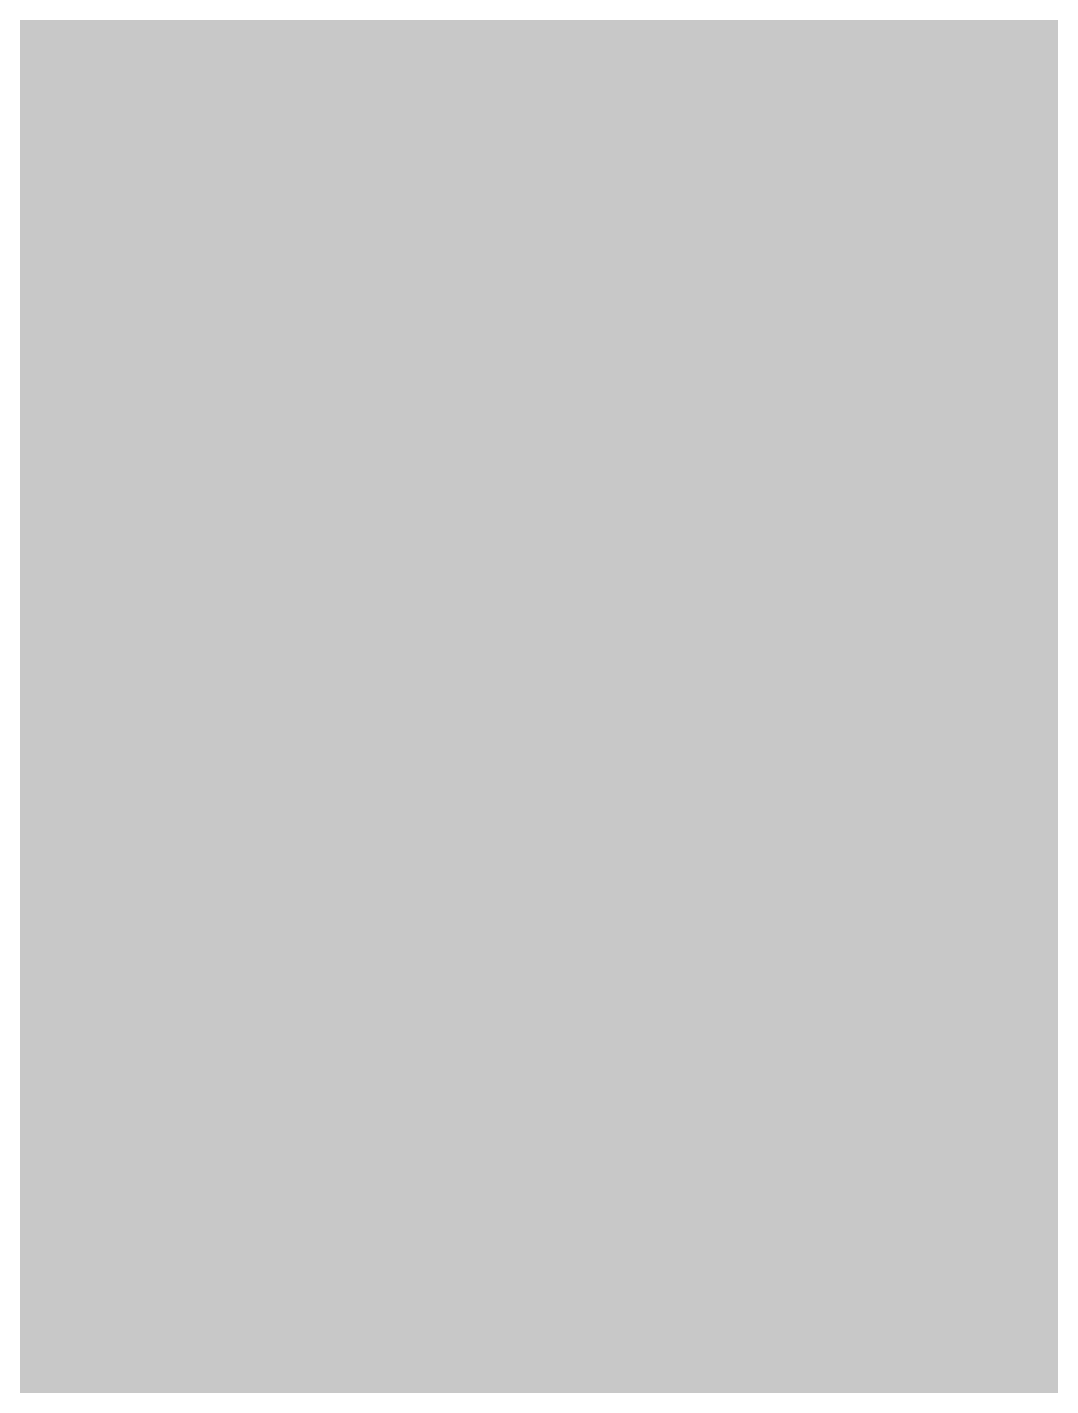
# Model space of a CAD drawing. Header units: inches. Extents: x -0.16 to 1.73, y -0.16 to 1.34.
# Drawn here: x 0.629221 to 0.63085, y 0.136793 to 0.138955 of the extents above; entities that cross this region are included whole.
import ezdxf

# ---------------------------------------------------------------- set-up
doc = ezdxf.new("R2010")
doc.units = ezdxf.units.IN
doc.header["$MEASUREMENT"] = 0
for name, color, linetype in [('Bottom Solder', 6, 'Continuous'), ('Top Layer', 1, 'Continuous'), ('Top Solder', 216, 'Continuous')]:
    doc.layers.add(name, color=color, linetype=linetype)

msp = doc.modelspace()

# ---------------------------------------------------------------- hatches: boundary and pattern name
at = {"layer": 'Bottom Solder'}
h = msp.add_hatch(color=6, dxfattribs=at)
edge = h.paths.add_edge_path()
edge.add_arc((0.6198733, 0.151536), 0.016, 0, 360)
at = {"layer": 'Top Solder'}
h = msp.add_hatch(color=216, dxfattribs=at)
edge = h.paths.add_edge_path()
edge.add_arc((0.6198733, 0.151536), 0.016, 0, 360)

# ---------------------------------------------------------------- linework, layer by layer
at = {"layer": 'Top Layer'}
for points in [[(0.6198733, 0.151536, 0.0314961, 0.0314961, 0), (0.6198733, 0.178097, 0.0314961, 0.0314961, 0)], [(0.6198733, 0.1370807, 0.0314961, 0.0314961, 0), (0.6198733, 0.1507637, 0.0314961, 0.0314961, 0)], [(0.6198733, 0.1507637, 0.025, 0.025, 0), (0.6198733, 0.151536, 0.025, 0.025, 0)], [(0.6198733, 0.1370807, 0.0314961, 0.0314961, 0), (0.633829, 0.123125, 0.0314961, 0.0314961, 0)], [(0.633829, 0.123125, 0.0314961, 0.0314961, 0), (0.6696543, 0.123125, 0.0314961, 0.0314961, 0)]]:
    msp.add_lwpolyline(points, format="xyseb", dxfattribs=at)
for points in [[(0.6119993, 0.151536, 0.015748, 0.015748, 1), (0.6277473, 0.151536, 0.015748, 0.015748, 1)], [(0.6119993, 0.1507637, 0.015748, 0.015748, 1), (0.6277473, 0.1507637, 0.015748, 0.015748, 1)], [(0.6136233, 0.1507637, 0.0125, 0.0125, 1), (0.6261233, 0.1507637, 0.0125, 0.0125, 1)], [(0.6119993, 0.1370807, 0.015748, 0.015748, 1), (0.6277473, 0.1370807, 0.015748, 0.015748, 1)], [(0.6119993, 0.1370807, 0.015748, 0.015748, 1), (0.6277473, 0.1370807, 0.015748, 0.015748, 1)], [(0.625955, 0.123125, 0.015748, 0.015748, 1), (0.641703, 0.123125, 0.015748, 0.015748, 1)], [(0.625955, 0.123125, 0.015748, 0.015748, 1), (0.641703, 0.123125, 0.015748, 0.015748, 1)]]:
    msp.add_lwpolyline(points, format="xyseb", close=True, dxfattribs=at)

doc.saveas('drawing.dxf')
